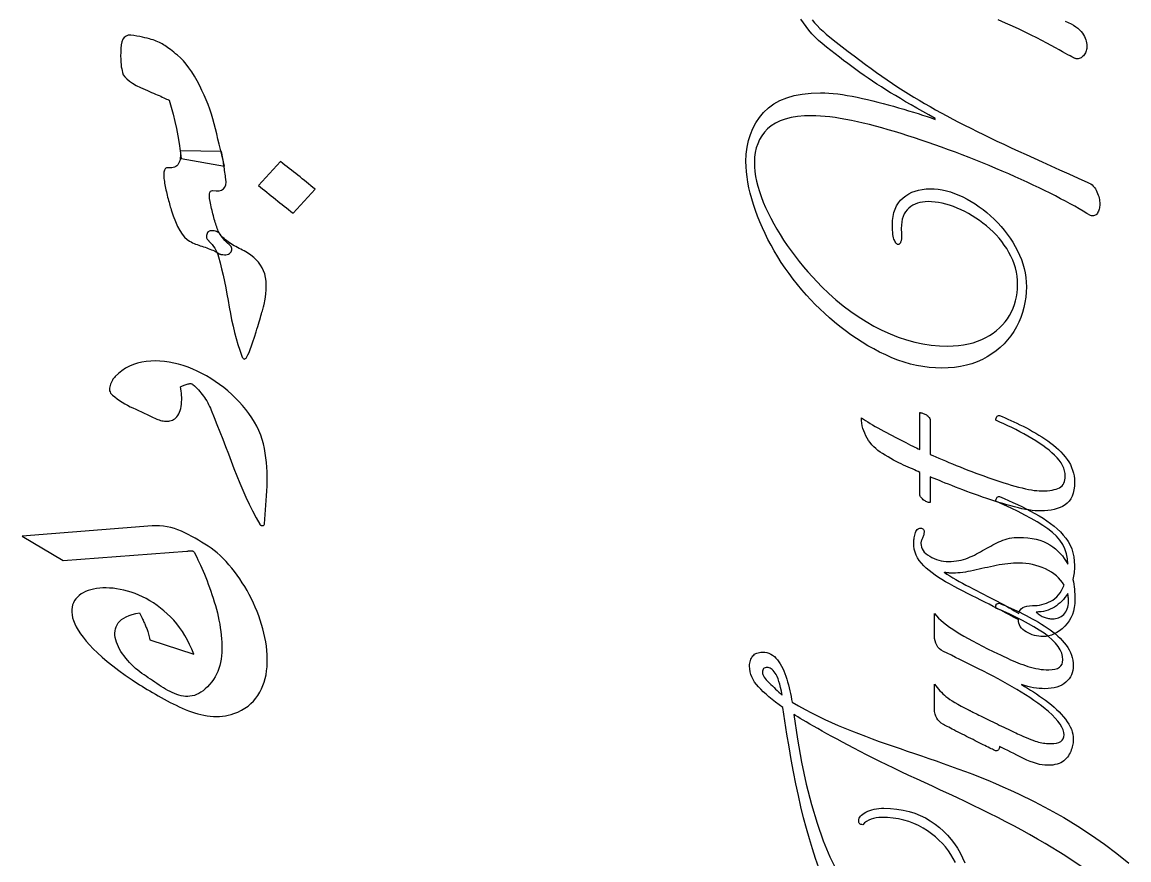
# Model space of a CAD drawing. Header units: millimetres. Extents: x 0 to 2440, y 0 to 1257.
# Drawn here: x 1176.6 to 1310.2, y 101.1 to 202.2 of the extents above; entities that cross this region are included whole.
import ezdxf

# ---------------------------------------------------------------- set-up
doc = ezdxf.new("R2010")
doc.units = ezdxf.units.MM
doc.layers.add('ENGRAVE_V', color=2, linetype='Continuous')

msp = doc.modelspace()

# ---------------------------------------------------------------- linework, layer by layer
at = {"layer": 'ENGRAVE_V'}
for points in [[(1271.958, 202.449), (1272.252, 202.106), (1272.572, 201.762), (1272.918, 201.416), (1273.289, 201.069), (1273.686, 200.72), (1274.109, 200.37), (1274.864, 199.774), (1275.605, 199.196), (1276.332, 198.636), (1277.044, 198.094), (1277.742, 197.571), (1278.425, 197.066), (1279.095, 196.578), (1279.749, 196.109), (1280.396, 195.654), (1281.043, 195.209), (1281.688, 194.774), (1282.333, 194.348), (1282.977, 193.933), (1283.621, 193.527), (1284.263, 193.131), (1284.905, 192.745), (1285.552, 192.364), (1286.209, 191.985), (1286.877, 191.608), (1287.556, 191.232), (1288.245, 190.857), (1288.945, 190.484), (1289.655, 190.113), (1290.376, 189.743), (1291.113, 189.371), (1291.872, 188.994), (1292.653, 188.612), (1293.456, 188.224), (1294.281, 187.831), (1295.128, 187.433), (1295.997, 187.029), (1296.888, 186.62), (1297.807, 186.201), (1298.762, 185.767), (1299.753, 185.318), (1300.779, 184.853), (1301.841, 184.373), (1302.938, 183.879), (1304.071, 183.369), (1305.239, 182.844), (1305.426, 182.752), (1305.599, 182.646), (1305.759, 182.525), (1305.905, 182.39), (1306.037, 182.241), (1306.156, 182.077), (1306.261, 181.899), (1306.353, 181.706), (1306.432, 181.508), (1306.501, 181.314), (1306.559, 181.124), (1306.607, 180.938), (1306.644, 180.755), (1306.67, 180.576), (1306.686, 180.401), (1306.692, 180.23), (1306.687, 180.064), (1306.673, 179.906), (1306.651, 179.755), (1306.619, 179.612), (1306.578, 179.477), (1306.528, 179.349), (1306.469, 179.229), (1306.401, 179.116), (1306.325, 179.016), (1306.241, 178.934), (1306.149, 178.871), (1306.05, 178.826), (1305.943, 178.798), (1305.829, 178.789), (1305.707, 178.798), (1305.578, 178.826), (1305.141, 179.096), (1304.678, 179.373), (1304.188, 179.658), (1303.672, 179.951), (1303.129, 180.251), (1302.56, 180.559), (1301.964, 180.875), (1301.342, 181.198), (1300.698, 181.525), (1300.036, 181.854), (1299.357, 182.185), (1298.661, 182.517), (1297.947, 182.851), (1297.216, 183.186), (1296.468, 183.522), (1295.702, 183.861), (1294.923, 184.198), (1294.137, 184.532), (1293.344, 184.864), (1292.543, 185.192), (1291.734, 185.517), (1290.918, 185.84), (1290.094, 186.159), (1289.263, 186.475), (1288.43, 186.785), (1287.601, 187.088), (1286.778, 187.382), (1285.958, 187.667), (1285.144, 187.944), (1284.333, 188.213), (1283.528, 188.474), (1282.727, 188.726), (1281.934, 188.968), (1281.153, 189.197), (1280.385, 189.413), (1279.628, 189.616), (1278.884, 189.806), (1278.152, 189.983), (1277.431, 190.148), (1276.723, 190.3), (1276.034, 190.436), (1275.371, 190.554), (1274.733, 190.654), (1274.121, 190.735), (1273.535, 190.799), (1272.974, 190.844), (1272.439, 190.872), (1271.93, 190.881), (1271.032, 190.856), (1270.2, 190.782), (1269.434, 190.659), (1268.735, 190.487), (1268.103, 190.266), (1267.537, 189.996), (1267.038, 189.676), (1266.605, 189.307), (1266.23, 188.9), (1265.906, 188.464), (1265.631, 188.001), (1265.407, 187.51), (1265.232, 186.99), (1265.107, 186.443), (1265.032, 185.868), (1265.007, 185.265), (1265.024, 184.713), (1265.074, 184.148), (1265.157, 183.569), (1265.273, 182.977), (1265.423, 182.371), (1265.606, 181.752), (1265.823, 181.118), (1266.072, 180.472), (1266.351, 179.818), (1266.653, 179.163), (1266.98, 178.507), (1267.331, 177.851), (1267.706, 177.194), (1268.106, 176.536), (1268.529, 175.878), (1268.977, 175.219), (1269.445, 174.564), (1269.927, 173.919), (1270.425, 173.284), (1270.938, 172.659), (1271.466, 172.043), (1272.009, 171.438), (1272.567, 170.842), (1273.141, 170.256), (1273.985, 169.443), (1274.847, 168.675), (1275.728, 167.952), (1276.627, 167.273), (1277.543, 166.638), (1278.478, 166.049), (1279.432, 165.504), (1280.403, 165.003), (1281.385, 164.555), (1282.37, 164.167), (1283.358, 163.838), (1284.349, 163.569), (1285.343, 163.36), (1286.34, 163.211), (1287.34, 163.121), (1288.343, 163.091), (1289.008, 163.107), (1289.647, 163.155), (1290.26, 163.234), (1290.848, 163.345), (1291.41, 163.488), (1291.947, 163.663), (1292.457, 163.869), (1292.942, 164.108), (1293.4, 164.372), (1293.829, 164.657), (1294.229, 164.962), (1294.6, 165.288), (1294.943, 165.634), (1295.257, 166), (1295.542, 166.387), (1295.798, 166.795), (1296.025, 167.218), (1296.222, 167.652), (1296.389, 168.098), (1296.525, 168.556), (1296.631, 169.024), (1296.706, 169.504), (1296.752, 169.996), (1296.767, 170.498), (1296.751, 171.015), (1296.702, 171.523), (1296.62, 172.022), (1296.507, 172.514), (1296.36, 172.997), (1296.181, 173.471), (1295.97, 173.938), (1295.726, 174.396), (1295.456, 174.843), (1295.166, 175.276), (1294.857, 175.696), (1294.528, 176.102), (1294.179, 176.495), (1293.81, 176.874), (1293.422, 177.239), (1293.015, 177.591), (1292.594, 177.926), (1292.167, 178.243), (1291.735, 178.541), (1291.296, 178.819), (1290.851, 179.079), (1290.4, 179.32), (1289.943, 179.542), (1289.48, 179.745), (1289.018, 179.927), (1288.562, 180.084), (1288.113, 180.217), (1287.671, 180.326), (1287.236, 180.411), (1286.807, 180.472), (1286.385, 180.508), (1285.97, 180.52), (1285.627, 180.508), (1285.299, 180.472), (1284.986, 180.411), (1284.687, 180.326), (1284.405, 180.217), (1284.137, 180.084), (1283.884, 179.927), (1283.647, 179.745), (1283.431, 179.537), (1283.244, 179.301), (1283.086, 179.035), (1282.957, 178.741), (1282.856, 178.418), (1282.784, 178.066), (1282.741, 177.686), (1282.727, 177.276), (1282.727, 177.228), (1282.728, 177.178), (1282.73, 177.128), (1282.733, 177.077), (1282.736, 177.025), (1282.74, 176.972), (1282.745, 176.919), (1282.751, 176.865), (1282.757, 176.81), (1282.762, 176.754), (1282.766, 176.698), (1282.769, 176.641), (1282.772, 176.583), (1282.774, 176.524), (1282.775, 176.465), (1282.775, 176.405), (1282.775, 176.26), (1282.773, 176.176), (1282.768, 176.093), (1282.758, 176.012), (1282.745, 175.933), (1282.728, 175.855), (1282.707, 175.778), (1282.682, 175.704), (1282.654, 175.63), (1282.623, 175.562), (1282.589, 175.503), (1282.553, 175.453), (1282.515, 175.412), (1282.474, 175.381), (1282.432, 175.358), (1282.387, 175.344), (1282.339, 175.34), (1282.29, 175.348), (1282.24, 175.372), (1282.187, 175.411), (1282.134, 175.467), (1282.078, 175.538), (1282.022, 175.626), (1281.963, 175.729), (1281.904, 175.848), (1281.847, 175.988), (1281.798, 176.155), (1281.756, 176.348), (1281.722, 176.568), (1281.696, 176.814), (1281.677, 177.087), (1281.665, 177.386), (1281.662, 177.712), (1281.682, 178.24), (1281.742, 178.733), (1281.842, 179.193), (1281.982, 179.618), (1282.163, 180.01), (1282.383, 180.367), (1282.644, 180.691), (1282.945, 180.98), (1283.276, 181.235), (1283.63, 181.457), (1284.006, 181.644), (1284.403, 181.797), (1284.823, 181.916), (1285.264, 182.001), (1285.727, 182.052), (1286.213, 182.069), (1286.698, 182.054), (1287.187, 182.007), (1287.679, 181.93), (1288.173, 181.821), (1288.671, 181.682), (1289.172, 181.511), (1289.676, 181.309), (1290.182, 181.077), (1290.686, 180.818), (1291.181, 180.537), (1291.667, 180.234), (1292.143, 179.909), (1292.611, 179.562), (1293.069, 179.193), (1293.518, 178.802), (1293.959, 178.39), (1294.384, 177.96), (1294.788, 177.517), (1295.171, 177.061), (1295.532, 176.592), (1295.873, 176.111), (1296.192, 175.617), (1296.49, 175.109), (1296.767, 174.589), (1297.016, 174.061), (1297.233, 173.529), (1297.416, 172.993), (1297.566, 172.453), (1297.682, 171.91), (1297.765, 171.362), (1297.815, 170.811), (1297.832, 170.256), (1297.813, 169.608), (1297.756, 168.972), (1297.662, 168.347), (1297.529, 167.733), (1297.359, 167.13), (1297.151, 166.539), (1296.905, 165.959), (1296.622, 165.391), (1296.302, 164.842), (1295.948, 164.321), (1295.561, 163.828), (1295.139, 163.363), (1294.683, 162.926), (1294.193, 162.518), (1293.669, 162.137), (1293.112, 161.784), (1292.523, 161.466), (1291.906, 161.191), (1291.261, 160.958), (1290.588, 160.767), (1289.887, 160.619), (1289.158, 160.513), (1288.401, 160.449), (1287.617, 160.428), (1286.855, 160.448), (1286.096, 160.507), (1285.339, 160.605), (1284.585, 160.743), (1283.832, 160.92), (1283.082, 161.136), (1282.334, 161.392), (1281.589, 161.687), (1280.85, 162.013), (1280.121, 162.363), (1279.404, 162.737), (1278.696, 163.133), (1278, 163.554), (1277.313, 163.997), (1276.638, 164.464), (1275.973, 164.955), (1275.323, 165.461), (1274.691, 165.976), (1274.079, 166.499), (1273.486, 167.031), (1272.911, 167.57), (1272.356, 168.118), (1271.819, 168.675), (1271.301, 169.24), (1270.742, 169.873), (1270.204, 170.516), (1269.686, 171.169), (1269.189, 171.83), (1268.712, 172.5), (1268.255, 173.179), (1267.819, 173.868), (1267.404, 174.565), (1267.01, 175.267), (1266.638, 175.968), (1266.289, 176.668), (1265.963, 177.367), (1265.66, 178.066), (1265.379, 178.764), (1265.121, 179.461), (1264.886, 180.157), (1264.676, 180.847), (1264.494, 181.526), (1264.34, 182.194), (1264.214, 182.85), (1264.116, 183.495), (1264.046, 184.128), (1264.004, 184.751), (1263.99, 185.361), (1264.024, 186.238), (1264.124, 187.076), (1264.29, 187.875), (1264.523, 188.635), (1264.823, 189.357), (1265.189, 190.041), (1265.621, 190.686), (1266.121, 191.292), (1266.694, 191.842), (1267.349, 192.319), (1268.086, 192.723), (1268.905, 193.053), (1269.805, 193.31), (1270.787, 193.493), (1271.85, 193.604), (1272.995, 193.64), (1273.488, 193.632), (1273.999, 193.607), (1274.526, 193.565), (1275.071, 193.507), (1275.634, 193.432), (1276.214, 193.341), (1276.811, 193.232), (1277.425, 193.108), (1278.049, 192.972), (1278.672, 192.829), (1279.295, 192.681), (1279.919, 192.527), (1280.542, 192.366), (1281.165, 192.2), (1281.789, 192.027), (1282.412, 191.849), (1283.027, 191.668), (1283.624, 191.489), (1284.204, 191.311), (1284.766, 191.135), (1285.311, 190.96), (1285.839, 190.787), (1286.349, 190.615), (1286.842, 190.445), (1286.842, 190.542), (1286.069, 190.972), (1285.324, 191.39), (1284.608, 191.798), (1283.919, 192.194), (1283.258, 192.579), (1282.625, 192.952), (1282.021, 193.314), (1281.444, 193.664), (1280.886, 194.01), (1280.338, 194.356), (1279.8, 194.703), (1279.271, 195.05), (1278.753, 195.399), (1278.244, 195.748), (1277.745, 196.098), (1277.256, 196.448), (1276.769, 196.805), (1276.276, 197.171), (1275.776, 197.549), (1275.271, 197.937), (1274.76, 198.336), (1274.242, 198.745), (1273.719, 199.165), (1273.189, 199.595), (1272.753, 199.977), (1272.339, 200.373), (1271.948, 200.782), (1271.579, 201.205), (1271.234, 201.641), (1270.911, 202.092), (1270.61, 202.555)], [(1302.528, 202.306), (1302.888, 202.146), (1303.219, 201.98), (1303.521, 201.807), (1303.793, 201.629), (1304.035, 201.444), (1304.248, 201.253), (1304.432, 201.057), (1304.586, 200.854), (1304.716, 200.65), (1304.829, 200.448), (1304.925, 200.25), (1305.003, 200.055), (1305.064, 199.863), (1305.108, 199.674), (1305.134, 199.488), (1305.142, 199.305), (1305.137, 199.15), (1305.121, 199.002), (1305.095, 198.86), (1305.058, 198.724), (1305.01, 198.594), (1304.952, 198.47), (1304.883, 198.352), (1304.803, 198.24), (1304.717, 198.126), (1304.625, 198.028), (1304.529, 197.945), (1304.428, 197.876), (1304.323, 197.824), (1304.213, 197.786), (1304.099, 197.763), (1303.98, 197.755), (1303.909, 197.758), (1303.841, 197.765), (1303.776, 197.776), (1303.714, 197.792), (1303.655, 197.812), (1303.599, 197.837), (1303.546, 197.867), (1303.496, 197.901), (1303.328, 197.987), (1303.112, 198.1), (1302.85, 198.241), (1302.54, 198.409), (1302.184, 198.604), (1301.781, 198.827), (1301.331, 199.076), (1300.834, 199.353), (1300.292, 199.65), (1299.708, 199.958), (1299.082, 200.279), (1298.413, 200.612), (1297.702, 200.957), (1296.948, 201.314), (1296.153, 201.683), (1295.314, 202.064), (1294.438, 202.449)], [(1272.784, 100.135), (1272.386, 101.247), (1272.003, 102.404), (1271.635, 103.607), (1271.283, 104.855), (1270.945, 106.149), (1270.623, 107.487), (1270.314, 108.866), (1270.015, 110.279), (1269.727, 111.726), (1269.449, 113.206), (1269.182, 114.721), (1268.926, 116.27), (1268.68, 117.853), (1268.445, 119.47), (1267.985, 119.805), (1267.552, 120.134), (1267.144, 120.456), (1266.762, 120.771), (1266.406, 121.079), (1266.075, 121.381), (1265.77, 121.675), (1265.491, 121.963), (1265.242, 122.251), (1265.025, 122.546), (1264.842, 122.847), (1264.692, 123.155), (1264.576, 123.471), (1264.493, 123.792), (1264.443, 124.121), (1264.426, 124.457), (1264.432, 124.645), (1264.45, 124.824), (1264.481, 124.993), (1264.523, 125.153), (1264.577, 125.302), (1264.644, 125.442), (1264.723, 125.571), (1264.814, 125.691), (1264.916, 125.799), (1265.031, 125.892), (1265.158, 125.971), (1265.298, 126.036), (1265.449, 126.086), (1265.612, 126.122), (1265.788, 126.144), (1265.975, 126.151), (1266.247, 126.137), (1266.506, 126.094), (1266.753, 126.022), (1266.986, 125.921), (1267.207, 125.792), (1267.414, 125.634), (1267.609, 125.447), (1267.791, 125.231), (1267.962, 124.994), (1268.124, 124.741), (1268.277, 124.473), (1268.42, 124.19), (1268.555, 123.892), (1268.681, 123.579), (1268.797, 123.251), (1268.905, 122.907), (1269.005, 122.556), (1269.1, 122.205), (1269.189, 121.854), (1269.274, 121.503), (1269.353, 121.152), (1269.426, 120.801), (1269.495, 120.45), (1269.558, 120.099), (1270.335, 119.659), (1271.118, 119.232), (1271.906, 118.821), (1272.699, 118.423), (1273.497, 118.04), (1274.301, 117.671), (1275.11, 117.317), (1275.925, 116.977), (1276.744, 116.647), (1277.568, 116.323), (1278.396, 116.005), (1279.229, 115.694), (1280.066, 115.388), (1280.908, 115.088), (1281.755, 114.795), (1282.606, 114.508), (1283.461, 114.221), (1284.321, 113.93), (1285.186, 113.634), (1286.055, 113.333), (1286.929, 113.029), (1287.807, 112.719), (1288.69, 112.405), (1289.577, 112.087), (1290.47, 111.759), (1291.367, 111.417), (1292.27, 111.06), (1293.178, 110.689), (1294.092, 110.303), (1295.01, 109.904), (1295.934, 109.489), (1296.864, 109.061), (1298.756, 108.136), (1300.584, 107.176), (1302.348, 106.181), (1304.047, 105.152), (1305.682, 104.087), (1307.253, 102.988), (1308.759, 101.854), (1310.202, 100.685)], [(1304.682, 100.126), (1302.461, 101.598), (1300.107, 103.058), (1299.172, 103.598), (1298.228, 104.132), (1297.277, 104.658), (1296.319, 105.176), (1295.353, 105.686), (1294.379, 106.189), (1293.398, 106.685), (1292.41, 107.173), (1291.419, 107.654), (1290.431, 108.129), (1289.446, 108.598), (1288.464, 109.061), (1287.485, 109.518), (1286.509, 109.969), (1285.536, 110.414), (1284.566, 110.852), (1283.634, 111.285), (1282.725, 111.713), (1281.84, 112.136), (1280.978, 112.553), (1280.139, 112.965), (1279.324, 113.371), (1278.532, 113.773), (1277.764, 114.169), (1277.023, 114.556), (1276.31, 114.931), (1275.628, 115.294), (1274.974, 115.645), (1274.351, 115.984), (1273.756, 116.311), (1273.192, 116.626), (1272.657, 116.928), (1272.156, 117.215), (1271.694, 117.48), (1271.272, 117.726), (1270.889, 117.951), (1270.546, 118.156), (1270.242, 118.34), (1269.977, 118.504), (1269.752, 118.647), (1270.194, 115.671), (1270.696, 112.869), (1271.259, 110.24), (1271.882, 107.784), (1272.566, 105.501), (1273.31, 103.392), (1274.115, 101.456), (1274.98, 99.693)], [(1289.26, 100.772), (1289.014, 101.249), (1288.73, 101.726), (1288.413, 102.194), (1288.066, 102.643), (1287.69, 103.072), (1287.284, 103.481), (1286.848, 103.871), (1286.383, 104.241), (1285.889, 104.591), (1285.365, 104.922), (1284.816, 105.222), (1284.244, 105.483), (1283.651, 105.703), (1283.035, 105.884), (1282.398, 106.024), (1281.739, 106.124), (1281.058, 106.184), (1280.354, 106.205), (1280.012, 106.191), (1279.686, 106.15), (1279.376, 106.082), (1279.084, 105.987), (1278.807, 105.864), (1278.548, 105.714), (1278.305, 105.537), (1278.079, 105.333), (1277.965, 105.341), (1277.867, 105.363), (1277.784, 105.401), (1277.716, 105.454), (1277.663, 105.522), (1277.625, 105.605), (1277.602, 105.704), (1277.595, 105.817), (1277.608, 105.961), (1277.649, 106.1), (1277.717, 106.236), (1277.813, 106.368), (1277.935, 106.496), (1278.085, 106.621), (1278.262, 106.741), (1278.466, 106.858), (1278.691, 106.966), (1278.929, 107.059), (1279.181, 107.138), (1279.447, 107.203), (1279.726, 107.253), (1280.019, 107.289), (1280.325, 107.311), (1280.645, 107.318), (1281.442, 107.294), (1282.211, 107.223), (1282.952, 107.104), (1283.665, 106.937), (1284.35, 106.722), (1285.007, 106.46), (1285.636, 106.15), (1286.237, 105.793), (1286.807, 105.399), (1287.343, 104.979), (1287.845, 104.533), (1288.312, 104.062), (1288.746, 103.565), (1289.146, 103.042), (1289.512, 102.494), (1289.844, 101.92), (1290.139, 101.331), (1290.394, 100.738)]]:
    msp.add_lwpolyline(points, dxfattribs=at)
for points in [[(1194.366, 192.755), (1194.611, 191.918), (1194.837, 191.068), (1195.046, 190.206), (1195.237, 189.331), (1195.411, 188.444), (1195.566, 187.544), (1195.704, 186.631), (1195.825, 185.705), (1201.051, 184.814), (1200.89, 185.487), (1200.73, 186.15), (1200.571, 186.801), (1200.413, 187.442), (1200.257, 188.072), (1200.102, 188.692), (1199.948, 189.301), (1199.795, 189.899), (1199.635, 190.489), (1199.458, 191.075), (1199.265, 191.656), (1199.056, 192.233), (1198.83, 192.806), (1198.587, 193.374), (1198.328, 193.938), (1198.053, 194.497), (1197.737, 195.104), (1197.415, 195.669), (1197.088, 196.193), (1196.757, 196.675), (1196.42, 197.115), (1196.078, 197.513), (1195.731, 197.869), (1195.379, 198.184), (1195.151, 198.371), (1194.933, 198.546), (1194.726, 198.71), (1194.528, 198.863), (1194.341, 199.004), (1194.164, 199.134), (1193.996, 199.252), (1193.839, 199.359), (1193.684, 199.458), (1193.523, 199.553), (1193.355, 199.643), (1193.181, 199.729), (1193.001, 199.81), (1192.814, 199.887), (1192.621, 199.959), (1192.421, 200.027), (1192.208, 200.094), (1191.973, 200.16), (1191.717, 200.228), (1191.439, 200.296), (1191.139, 200.365), (1190.819, 200.434), (1190.476, 200.504), (1190.112, 200.574), (1189.751, 200.621), (1189.436, 200.597), (1189.168, 200.504), (1188.947, 200.341), (1188.773, 200.109), (1188.646, 199.807), (1188.565, 199.436), (1188.532, 198.994), (1188.517, 198.528), (1188.512, 198.1), (1188.517, 197.712), (1188.532, 197.364), (1188.557, 197.054), (1188.593, 196.784), (1188.638, 196.553), (1188.694, 196.361), (1188.729, 196.098), (1188.833, 195.837), (1189.007, 195.576), (1189.251, 195.318), (1189.564, 195.06), (1189.947, 194.803), (1190.4, 194.548), (1190.922, 194.294), (1191.202, 194.165), (1191.473, 194.041), (1191.736, 193.922), (1191.991, 193.808), (1192.238, 193.699), (1192.476, 193.596), (1192.706, 193.497), (1192.928, 193.403), (1193.141, 193.313), (1193.344, 193.226), (1193.538, 193.141), (1193.723, 193.059), (1193.898, 192.979), (1194.064, 192.902), (1194.22, 192.827), (1194.366, 192.755)], [(1200.687, 186.556), (1195.703, 186.637), (1195.727, 186.418), (1195.736, 186.208), (1195.732, 186.006), (1195.713, 185.812), (1195.681, 185.626), (1195.635, 185.448), (1195.575, 185.279), (1195.501, 185.118), (1195.41, 184.972), (1195.301, 184.851), (1195.172, 184.752), (1195.025, 184.677), (1194.858, 184.625), (1194.673, 184.597), (1194.468, 184.593), (1194.245, 184.611), (1194.139, 184.603), (1194.046, 184.578), (1193.964, 184.537), (1193.895, 184.48), (1193.838, 184.406), (1193.793, 184.315), (1193.759, 184.208), (1193.738, 184.085), (1193.726, 183.948), (1193.72, 183.803), (1193.721, 183.65), (1193.728, 183.487), (1193.741, 183.315), (1193.761, 183.135), (1193.787, 182.946), (1193.819, 182.748), (1193.856, 182.544), (1193.895, 182.339), (1193.937, 182.131), (1193.981, 181.922), (1194.028, 181.711), (1194.077, 181.498), (1194.129, 181.283), (1194.184, 181.066), (1194.239, 180.852), (1194.294, 180.645), (1194.348, 180.444), (1194.402, 180.251), (1194.454, 180.064), (1194.507, 179.885), (1194.558, 179.712), (1194.609, 179.547), (1194.857, 178.796), (1195.113, 178.124), (1195.378, 177.53), (1195.653, 177.015), (1195.936, 176.578), (1196.227, 176.219), (1196.528, 175.94), (1196.838, 175.738), (1197.011, 175.649), (1197.188, 175.564), (1197.368, 175.482), (1197.552, 175.404), (1197.738, 175.33), (1197.928, 175.26), (1198.121, 175.193), (1198.316, 175.131), (1198.513, 175.069), (1198.708, 175.004), (1198.9, 174.937), (1199.091, 174.867), (1199.28, 174.795), (1199.467, 174.72), (1199.653, 174.643), (1199.836, 174.563), (1199.851, 174.551), (1199.875, 174.533), (1199.909, 174.51), (1199.952, 174.482), (1200.005, 174.449), (1200.067, 174.411), (1200.139, 174.368), (1200.221, 174.32), (1200.303, 174.273), (1200.376, 174.234), (1200.442, 174.203), (1200.499, 174.178), (1200.548, 174.162), (1200.589, 174.153), (1200.622, 174.152), (1200.646, 174.158), (1200.851, 174.119), (1201.04, 174.101), (1201.213, 174.106), (1201.37, 174.133), (1201.512, 174.182), (1201.637, 174.253), (1201.747, 174.347), (1201.841, 174.462), (1201.91, 174.589), (1201.944, 174.717), (1201.943, 174.845), (1201.907, 174.974), (1201.837, 175.103), (1201.731, 175.233), (1201.591, 175.364), (1201.416, 175.495), (1201.247, 175.669), (1201.087, 175.845), (1200.934, 176.023), (1200.788, 176.204), (1200.65, 176.388), (1200.519, 176.574), (1200.397, 176.763), (1200.281, 176.954), (1200.221, 177.118), (1200.161, 177.288), (1200.102, 177.463), (1200.043, 177.643), (1199.985, 177.827), (1199.928, 178.017), (1199.872, 178.212), (1199.816, 178.412), (1199.76, 178.616), (1199.705, 178.823), (1199.651, 179.031), (1199.598, 179.243), (1199.545, 179.457), (1199.493, 179.673), (1199.441, 179.892), (1199.39, 180.114), (1199.305, 180.531), (1199.251, 180.891), (1199.229, 181.195), (1199.238, 181.441), (1199.279, 181.63), (1199.352, 181.762), (1199.457, 181.838), (1199.593, 181.856), (1200.026, 181.816), (1200.393, 181.836), (1200.694, 181.917), (1200.93, 182.059), (1201.099, 182.261), (1201.203, 182.525), (1201.241, 182.849), (1201.213, 183.234), (1201.183, 183.437), (1201.153, 183.641), (1201.122, 183.847), (1201.092, 184.054), (1201.061, 184.262), (1201.031, 184.472), (1201.001, 184.683), (1200.97, 184.895), (1200.939, 185.107), (1200.907, 185.318), (1200.873, 185.527), (1200.839, 185.736), (1200.802, 185.943), (1200.765, 186.148), (1200.726, 186.353), (1200.687, 186.556)], [(1207.817, 185.341), (1205.143, 182.464), (1205.397, 182.261), (1205.652, 182.056), (1205.909, 181.85), (1206.166, 181.643), (1206.425, 181.435), (1206.685, 181.226), (1206.947, 181.015), (1207.21, 180.803), (1207.473, 180.591), (1207.736, 180.38), (1208, 180.17), (1208.263, 179.962), (1208.526, 179.755), (1208.79, 179.549), (1209.053, 179.345), (1209.316, 179.142), (1211.99, 182.018), (1211.727, 182.231), (1211.465, 182.442), (1211.203, 182.654), (1210.942, 182.864), (1210.682, 183.074), (1210.422, 183.283), (1210.163, 183.492), (1209.904, 183.7), (1209.645, 183.907), (1209.386, 184.114), (1209.126, 184.32), (1208.866, 184.525), (1208.605, 184.73), (1208.343, 184.934), (1208.08, 185.138), (1207.817, 185.341)], [(1200.565, 176.508), (1200.497, 176.613), (1200.416, 176.706), (1200.32, 176.785), (1200.211, 176.852), (1200.087, 176.907), (1199.95, 176.949), (1199.798, 176.978), (1199.633, 176.994), (1199.471, 176.994), (1199.327, 176.974), (1199.202, 176.934), (1199.096, 176.873), (1199.01, 176.792), (1198.942, 176.69), (1198.893, 176.569), (1198.863, 176.427), (1198.86, 176.337), (1198.868, 176.247), (1198.89, 176.159), (1198.924, 176.073), (1198.971, 175.987), (1199.031, 175.903), (1199.103, 175.82), (1199.188, 175.738), (1199.147, 175.738), (1199.351, 175.541), (1199.54, 175.333), (1199.711, 175.115), (1199.866, 174.887), (1200.005, 174.649), (1200.127, 174.401), (1200.233, 174.143), (1200.322, 173.875), (1200.511, 173.142), (1200.692, 172.401), (1200.865, 171.653), (1201.031, 170.897), (1201.189, 170.133), (1201.34, 169.362), (1201.483, 168.584), (1201.618, 167.797), (1201.757, 167.014), (1201.91, 166.242), (1202.076, 165.484), (1202.257, 164.738), (1202.451, 164.005), (1202.659, 163.285), (1202.881, 162.577), (1203.118, 161.882), (1203.179, 161.754), (1203.242, 161.654), (1203.306, 161.582), (1203.371, 161.538), (1203.437, 161.521), (1203.505, 161.533), (1203.574, 161.572), (1203.644, 161.639), (1203.752, 161.795), (1203.872, 162.019), (1204.005, 162.311), (1204.151, 162.672), (1204.309, 163.101), (1204.48, 163.599), (1204.663, 164.165), (1204.86, 164.799), (1204.958, 165.125), (1205.052, 165.436), (1205.141, 165.731), (1205.224, 166.009), (1205.303, 166.273), (1205.376, 166.52), (1205.445, 166.751), (1205.508, 166.967), (1205.566, 167.166), (1205.619, 167.35), (1205.668, 167.518), (1205.711, 167.671), (1205.749, 167.807), (1205.781, 167.928), (1205.809, 168.032), (1205.832, 168.121), (1205.946, 168.752), (1206.026, 169.347), (1206.07, 169.907), (1206.08, 170.431), (1206.055, 170.919), (1205.995, 171.373), (1205.901, 171.791), (1205.771, 172.173), (1205.606, 172.529), (1205.403, 172.869), (1205.163, 173.193), (1204.885, 173.5), (1204.57, 173.79), (1204.218, 174.065), (1203.828, 174.322), (1203.401, 174.563), (1203.2, 174.665), (1203, 174.768), (1202.802, 174.873), (1202.606, 174.979), (1202.412, 175.086), (1202.22, 175.194), (1202.03, 175.303), (1201.841, 175.414), (1201.657, 175.529), (1201.48, 175.65), (1201.31, 175.777), (1201.147, 175.911), (1200.991, 176.05), (1200.842, 176.197), (1200.7, 176.349), (1200.565, 176.508)], [(1205.873, 150.74), (1205.873, 150.74), (1205.755, 151.284), (1205.603, 151.823), (1205.418, 152.355), (1205.199, 152.882), (1204.947, 153.404), (1204.661, 153.919), (1204.342, 154.429), (1203.989, 154.934), (1203.61, 155.427), (1203.213, 155.906), (1202.797, 156.369), (1202.363, 156.818), (1201.911, 157.251), (1201.44, 157.668), (1200.951, 158.071), (1200.444, 158.458), (1199.923, 158.826), (1199.395, 159.17), (1198.86, 159.49), (1198.316, 159.785), (1197.766, 160.057), (1197.207, 160.304), (1196.641, 160.528), (1196.068, 160.727), (1195.493, 160.899), (1194.922, 161.04), (1194.356, 161.15), (1193.794, 161.229), (1193.236, 161.276), (1192.684, 161.293), (1192.135, 161.279), (1191.591, 161.234), (1191.058, 161.152), (1190.544, 161.029), (1190.048, 160.863), (1189.57, 160.656), (1189.111, 160.408), (1188.67, 160.117), (1188.247, 159.785), (1187.843, 159.411), (1187.754, 159.314), (1187.668, 159.207), (1187.587, 159.089), (1187.509, 158.96), (1187.435, 158.82), (1187.365, 158.67), (1187.298, 158.509), (1187.235, 158.337), (1187.187, 158.164), (1187.162, 157.999), (1187.161, 157.842), (1187.185, 157.694), (1187.232, 157.553), (1187.304, 157.421), (1187.399, 157.298), (1187.519, 157.182), (1187.797, 156.945), (1188.084, 156.72), (1188.379, 156.507), (1188.684, 156.306), (1188.997, 156.117), (1189.319, 155.94), (1189.651, 155.775), (1189.99, 155.622), (1190.334, 155.474), (1190.677, 155.322), (1191.018, 155.167), (1191.358, 155.009), (1191.697, 154.848), (1192.034, 154.684), (1192.37, 154.517), (1192.705, 154.346), (1192.858, 154.279), (1193.013, 154.219), (1193.169, 154.168), (1193.328, 154.123), (1193.488, 154.086), (1193.651, 154.057), (1193.815, 154.036), (1193.981, 154.022), (1194.146, 154.019), (1194.307, 154.032), (1194.463, 154.06), (1194.614, 154.103), (1194.762, 154.161), (1194.904, 154.235), (1195.043, 154.323), (1195.176, 154.427), (1195.311, 154.568), (1195.431, 154.727), (1195.536, 154.905), (1195.627, 155.101), (1195.704, 155.315), (1195.765, 155.548), (1195.812, 155.799), (1195.845, 156.068), (1195.866, 156.344), (1195.877, 156.616), (1195.878, 156.884), (1195.87, 157.147), (1195.853, 157.405), (1195.826, 157.659), (1195.79, 157.909), (1195.744, 158.155), (1195.818, 158.204), (1195.899, 158.252), (1195.988, 158.298), (1196.083, 158.342), (1196.185, 158.384), (1196.294, 158.424), (1196.411, 158.463), (1196.534, 158.499), (1196.656, 158.529), (1196.768, 158.548), (1196.871, 158.557), (1196.964, 158.555), (1197.048, 158.542), (1197.122, 158.518), (1197.187, 158.483), (1197.243, 158.438), (1197.413, 158.284), (1197.58, 158.124), (1197.742, 157.96), (1197.901, 157.79), (1198.056, 157.615), (1198.208, 157.435), (1198.355, 157.251), (1198.499, 157.061), (1198.637, 156.866), (1198.77, 156.666), (1198.896, 156.46), (1199.015, 156.25), (1199.129, 156.035), (1199.236, 155.815), (1199.336, 155.589), (1199.431, 155.359), (1199.784, 154.487), (1200.135, 153.612), (1200.483, 152.734), (1200.828, 151.854), (1201.172, 150.972), (1201.512, 150.087), (1201.85, 149.199), (1202.186, 148.309), (1202.527, 147.424), (1202.882, 146.552), (1203.251, 145.692), (1203.634, 144.845), (1204.031, 144.011), (1204.442, 143.189), (1204.867, 142.38), (1205.305, 141.584), (1205.328, 141.546), (1205.355, 141.513), (1205.386, 141.485), (1205.422, 141.462), (1205.462, 141.444), (1205.507, 141.432), (1205.556, 141.424), (1205.609, 141.422), (1205.662, 141.425), (1205.709, 141.434), (1205.751, 141.45), (1205.787, 141.472), (1205.817, 141.501), (1205.841, 141.536), (1205.86, 141.577), (1205.873, 141.624), (1205.922, 142.183), (1205.968, 142.745), (1206.01, 143.31), (1206.05, 143.878), (1206.086, 144.449), (1206.12, 145.024), (1206.15, 145.601), (1206.176, 146.182), (1206.194, 146.763), (1206.195, 147.341), (1206.181, 147.915), (1206.151, 148.486), (1206.105, 149.055), (1206.044, 149.62), (1205.966, 150.181), (1205.873, 150.74)], [(1277.934, 154.425), (1278.171, 154.265), (1278.424, 154.101), (1278.692, 153.932), (1278.975, 153.759), (1279.273, 153.581), (1279.586, 153.399), (1279.914, 153.212), (1280.258, 153.021), (1280.607, 152.829), (1280.954, 152.641), (1281.297, 152.457), (1281.637, 152.277), (1281.975, 152.1), (1282.309, 151.927), (1282.64, 151.758), (1282.969, 151.593), (1283.286, 151.434), (1283.583, 151.286), (1283.861, 151.147), (1284.119, 151.018), (1284.357, 150.899), (1284.576, 150.789), (1284.774, 150.69), (1284.954, 150.6), (1284.954, 155.054), (1285.006, 155.052), (1285.066, 155.044), (1285.133, 155.03), (1285.208, 155.012), (1285.29, 154.988), (1285.38, 154.959), (1285.478, 154.925), (1285.583, 154.885), (1285.688, 154.838), (1285.786, 154.78), (1285.876, 154.713), (1285.958, 154.637), (1286.033, 154.55), (1286.101, 154.454), (1286.16, 154.347), (1286.213, 154.231), (1286.213, 150.019), (1286.548, 149.871), (1286.899, 149.718), (1287.268, 149.56), (1287.653, 149.396), (1288.055, 149.227), (1288.473, 149.052), (1288.908, 148.873), (1289.359, 148.688), (1289.822, 148.501), (1290.288, 148.316), (1290.76, 148.132), (1291.235, 147.949), (1291.716, 147.769), (1292.201, 147.589), (1292.69, 147.412), (1293.184, 147.235), (1293.676, 147.064), (1294.16, 146.9), (1294.635, 146.743), (1295.103, 146.594), (1295.561, 146.452), (1296.012, 146.319), (1296.454, 146.192), (1296.888, 146.073), (1297.307, 145.966), (1297.706, 145.872), (1298.085, 145.793), (1298.443, 145.729), (1298.781, 145.678), (1299.098, 145.642), (1299.395, 145.621), (1299.672, 145.614), (1300.023, 145.62), (1300.351, 145.638), (1300.655, 145.668), (1300.936, 145.71), (1301.194, 145.765), (1301.428, 145.831), (1301.639, 145.91), (1301.826, 146.001), (1301.991, 146.107), (1302.133, 146.234), (1302.254, 146.38), (1302.353, 146.545), (1302.429, 146.731), (1302.484, 146.936), (1302.517, 147.161), (1302.528, 147.405), (1302.508, 147.73), (1302.448, 148.052), (1302.348, 148.372), (1302.207, 148.688), (1302.027, 149.001), (1301.806, 149.311), (1301.546, 149.618), (1301.245, 149.922), (1300.914, 150.223), (1300.563, 150.52), (1300.191, 150.813), (1299.799, 151.102), (1299.386, 151.388), (1298.953, 151.67), (1298.499, 151.948), (1298.026, 152.222), (1297.541, 152.49), (1297.057, 152.75), (1296.573, 153.002), (1296.089, 153.245), (1295.605, 153.48), (1295.121, 153.706), (1294.637, 153.924), (1294.152, 154.134), (1294.159, 154.271), (1294.18, 154.389), (1294.214, 154.488), (1294.261, 154.57), (1294.323, 154.634), (1294.398, 154.679), (1294.486, 154.706), (1294.588, 154.715), (1294.919, 154.578), (1295.257, 154.434), (1295.603, 154.282), (1295.956, 154.122), (1296.317, 153.955), (1296.685, 153.78), (1297.061, 153.598), (1297.445, 153.408), (1297.83, 153.211), (1298.212, 153.007), (1298.589, 152.797), (1298.964, 152.579), (1299.334, 152.355), (1299.7, 152.124), (1300.063, 151.886), (1300.422, 151.641), (1300.771, 151.389), (1301.103, 151.13), (1301.418, 150.863), (1301.717, 150.588), (1301.999, 150.306), (1302.265, 150.016), (1302.514, 149.719), (1302.746, 149.414), (1302.956, 149.101), (1303.138, 148.78), (1303.292, 148.451), (1303.418, 148.113), (1303.516, 147.767), (1303.586, 147.412), (1303.628, 147.05), (1303.642, 146.679), (1303.624, 146.191), (1303.57, 145.744), (1303.482, 145.337), (1303.357, 144.972), (1303.197, 144.648), (1303.002, 144.364), (1302.77, 144.121), (1302.504, 143.919), (1302.209, 143.749), (1301.894, 143.601), (1301.559, 143.476), (1301.203, 143.374), (1300.826, 143.295), (1300.43, 143.238), (1300.012, 143.204), (1299.575, 143.193), (1299.239, 143.2), (1298.886, 143.223), (1298.516, 143.261), (1298.128, 143.314), (1297.723, 143.382), (1297.301, 143.465), (1296.861, 143.563), (1296.404, 143.677), (1295.936, 143.801), (1295.464, 143.933), (1294.989, 144.071), (1294.509, 144.216), (1294.026, 144.367), (1293.54, 144.526), (1293.049, 144.691), (1292.555, 144.863), (1292.063, 145.038), (1291.579, 145.213), (1291.103, 145.386), (1290.636, 145.559), (1290.178, 145.731), (1289.727, 145.902), (1289.285, 146.073), (1288.851, 146.243), (1288.434, 146.408), (1288.042, 146.564), (1287.674, 146.71), (1287.332, 146.848), (1287.015, 146.977), (1286.722, 147.096), (1286.455, 147.207), (1286.213, 147.308), (1286.213, 144.21), (1286.115, 144.215), (1286.016, 144.231), (1285.915, 144.257), (1285.813, 144.294), (1285.709, 144.342), (1285.604, 144.4), (1285.498, 144.469), (1285.389, 144.548), (1285.287, 144.634), (1285.199, 144.721), (1285.124, 144.809), (1285.063, 144.899), (1285.015, 144.991), (1284.981, 145.084), (1284.961, 145.179), (1284.954, 145.275), (1284.954, 147.841), (1284.754, 147.939), (1284.542, 148.042), (1284.318, 148.148), (1284.082, 148.258), (1283.834, 148.372), (1283.574, 148.49), (1283.302, 148.611), (1283.017, 148.736), (1282.723, 148.869), (1282.421, 149.013), (1282.112, 149.169), (1281.795, 149.335), (1281.47, 149.513), (1281.138, 149.703), (1280.798, 149.904), (1280.451, 150.116), (1280.168, 150.304), (1279.901, 150.505), (1279.648, 150.719), (1279.41, 150.945), (1279.188, 151.185), (1278.981, 151.437), (1278.789, 151.702), (1278.612, 151.98), (1278.453, 152.267), (1278.315, 152.559), (1278.198, 152.857), (1278.103, 153.16), (1278.029, 153.468), (1277.976, 153.782), (1277.944, 154.101), (1277.934, 154.425)], [(1303.69, 132.493), (1303.671, 132.009), (1303.613, 131.548), (1303.516, 131.11), (1303.381, 130.696), (1303.208, 130.305), (1302.996, 129.938), (1302.745, 129.594), (1302.455, 129.274), (1302.145, 128.984), (1301.831, 128.734), (1301.512, 128.521), (1301.191, 128.348), (1300.865, 128.213), (1300.536, 128.116), (1300.202, 128.059), (1299.865, 128.039), (1299.59, 128.048), (1299.319, 128.074), (1299.054, 128.118), (1298.794, 128.178), (1298.54, 128.257), (1298.29, 128.352), (1298.046, 128.466), (1297.808, 128.596), (1297.586, 128.741), (1297.395, 128.897), (1297.232, 129.065), (1297.1, 129.244), (1296.996, 129.434), (1296.923, 129.635), (1296.878, 129.848), (1296.864, 130.073), (1296.767, 130.121), (1296.281, 130.386), (1295.794, 130.649), (1295.304, 130.91), (1294.812, 131.168), (1294.318, 131.424), (1293.821, 131.678), (1293.322, 131.929), (1292.821, 132.179), (1292.315, 132.43), (1291.8, 132.688), (1291.277, 132.954), (1290.745, 133.226), (1290.206, 133.504), (1289.657, 133.79), (1289.101, 134.082), (1288.536, 134.381), (1288.075, 134.638), (1287.635, 134.9), (1287.216, 135.168), (1286.818, 135.441), (1286.441, 135.719), (1286.085, 136.002), (1285.751, 136.29), (1285.438, 136.584), (1285.154, 136.887), (1284.908, 137.203), (1284.7, 137.532), (1284.53, 137.873), (1284.398, 138.228), (1284.303, 138.595), (1284.246, 138.975), (1284.228, 139.368), (1284.23, 139.469), (1284.238, 139.58), (1284.251, 139.699), (1284.27, 139.828), (1284.294, 139.966), (1284.323, 140.112), (1284.357, 140.268), (1284.397, 140.433), (1284.445, 140.592), (1284.504, 140.73), (1284.575, 140.846), (1284.657, 140.942), (1284.751, 141.016), (1284.855, 141.069), (1284.972, 141.1), (1285.099, 141.111), (1285.19, 141.104), (1285.268, 141.084), (1285.335, 141.05), (1285.389, 141.002), (1285.432, 140.941), (1285.462, 140.866), (1285.48, 140.777), (1285.486, 140.675), (1285.483, 140.589), (1285.474, 140.501), (1285.459, 140.411), (1285.438, 140.318), (1285.411, 140.223), (1285.377, 140.126), (1285.338, 140.027), (1285.293, 139.925), (1285.247, 139.825), (1285.208, 139.73), (1285.175, 139.64), (1285.147, 139.556), (1285.126, 139.477), (1285.111, 139.403), (1285.102, 139.334), (1285.099, 139.271), (1285.116, 139.046), (1285.166, 138.83), (1285.249, 138.622), (1285.365, 138.424), (1285.515, 138.235), (1285.698, 138.055), (1285.914, 137.884), (1286.164, 137.722), (1286.433, 137.575), (1286.706, 137.447), (1286.983, 137.339), (1287.266, 137.25), (1287.552, 137.181), (1287.843, 137.132), (1288.139, 137.102), (1288.44, 137.093), (1288.762, 137.099), (1289.077, 137.12), (1289.382, 137.154), (1289.68, 137.202), (1289.97, 137.263), (1290.251, 137.338), (1290.523, 137.426), (1290.788, 137.528), (1291.047, 137.64), (1291.304, 137.755), (1291.558, 137.876), (1291.81, 138), (1292.06, 138.13), (1292.308, 138.264), (1292.554, 138.402), (1292.797, 138.545), (1293.039, 138.688), (1293.282, 138.826), (1293.526, 138.96), (1293.771, 139.09), (1294.017, 139.215), (1294.263, 139.335), (1294.51, 139.451), (1294.758, 139.562), (1295.008, 139.664), (1295.264, 139.752), (1295.526, 139.827), (1295.792, 139.889), (1296.064, 139.936), (1296.342, 139.97), (1296.624, 139.991), (1296.912, 139.997), (1297.479, 139.984), (1298.018, 139.942), (1298.529, 139.872), (1299.012, 139.774), (1299.467, 139.648), (1299.894, 139.494), (1300.293, 139.312), (1300.664, 139.102), (1301.01, 138.869), (1301.334, 138.619), (1301.637, 138.352), (1301.917, 138.067), (1302.175, 137.765), (1302.412, 137.445), (1302.626, 137.108), (1302.819, 136.754), (1302.819, 136.802), (1302.781, 137.43), (1302.669, 138.029), (1302.482, 138.601), (1302.219, 139.144), (1301.882, 139.66), (1301.47, 140.147), (1300.984, 140.607), (1300.422, 141.038), (1299.8, 141.456), (1299.131, 141.872), (1298.417, 142.288), (1297.656, 142.703), (1296.85, 143.117), (1295.997, 143.53), (1295.098, 143.943), (1294.152, 144.355), (1294.159, 144.491), (1294.18, 144.609), (1294.214, 144.709), (1294.261, 144.79), (1294.323, 144.854), (1294.398, 144.899), (1294.486, 144.927), (1294.588, 144.936), (1295.131, 144.703), (1295.671, 144.464), (1296.208, 144.219), (1296.743, 143.967), (1297.274, 143.71), (1297.802, 143.447), (1298.327, 143.178), (1298.849, 142.902), (1299.358, 142.618), (1299.844, 142.321), (1300.308, 142.013), (1300.749, 141.692), (1301.167, 141.359), (1301.563, 141.014), (1301.936, 140.657), (1302.286, 140.288), (1302.604, 139.902), (1302.879, 139.495), (1303.112, 139.067), (1303.303, 138.618), (1303.451, 138.147), (1303.557, 137.655), (1303.62, 137.143), (1303.642, 136.609), (1303.639, 136.381), (1303.629, 136.158), (1303.614, 135.939), (1303.593, 135.725), (1303.566, 135.515), (1303.533, 135.31), (1303.493, 135.11), (1303.448, 134.914), (1303.505, 134.633), (1303.554, 134.345), (1303.595, 134.052), (1303.629, 133.752), (1303.656, 133.446), (1303.675, 133.135), (1303.686, 132.817), (1303.69, 132.493)], [(1197.405, 138.18), (1197.548, 137.9), (1197.694, 137.605), (1197.842, 137.297), (1197.992, 136.975), (1198.146, 136.639), (1198.301, 136.289), (1198.46, 135.925), (1198.62, 135.547), (1198.781, 135.158), (1198.938, 134.762), (1199.092, 134.358), (1199.243, 133.946), (1199.391, 133.527), (1199.536, 133.101), (1199.677, 132.666), (1199.816, 132.225), (1199.948, 131.779), (1200.07, 131.333), (1200.183, 130.887), (1200.287, 130.442), (1200.381, 129.996), (1200.465, 129.55), (1200.54, 129.105), (1200.606, 128.659), (1200.659, 128.217), (1200.698, 127.78), (1200.722, 127.351), (1200.732, 126.927), (1200.727, 126.51), (1200.708, 126.099), (1200.674, 125.695), (1200.626, 125.296), (1200.56, 124.908), (1200.473, 124.534), (1200.365, 124.174), (1200.236, 123.828), (1200.086, 123.495), (1199.916, 123.177), (1199.724, 122.872), (1199.512, 122.582), (1199.248, 122.264), (1198.985, 121.978), (1198.722, 121.724), (1198.458, 121.503), (1198.195, 121.314), (1197.932, 121.157), (1197.668, 121.033), (1197.405, 120.941), (1197.141, 120.876), (1196.877, 120.833), (1196.612, 120.813), (1196.346, 120.814), (1196.08, 120.838), (1195.813, 120.884), (1195.546, 120.952), (1195.278, 121.042), (1195.01, 121.149), (1194.742, 121.265), (1194.475, 121.392), (1194.209, 121.528), (1193.944, 121.675), (1193.679, 121.832), (1193.414, 121.999), (1193.151, 122.177), (1192.888, 122.358), (1192.627, 122.539), (1192.366, 122.718), (1192.107, 122.896), (1191.85, 123.072), (1191.593, 123.248), (1191.338, 123.422), (1191.084, 123.595), (1190.824, 123.783), (1190.568, 123.982), (1190.317, 124.193), (1190.072, 124.415), (1189.831, 124.649), (1189.595, 124.894), (1189.365, 125.15), (1189.14, 125.418), (1188.926, 125.692), (1188.729, 125.967), (1188.551, 126.244), (1188.39, 126.522), (1188.247, 126.801), (1188.122, 127.082), (1188.014, 127.363), (1187.924, 127.646), (1187.858, 127.926), (1187.822, 128.198), (1187.815, 128.463), (1187.838, 128.72), (1187.891, 128.969), (1187.974, 129.211), (1188.086, 129.445), (1188.228, 129.672), (1188.406, 129.886), (1188.624, 130.082), (1188.884, 130.261), (1189.185, 130.422), (1189.527, 130.565), (1189.911, 130.69), (1190.335, 130.798), (1190.801, 130.887), (1190.88, 130.719), (1190.955, 130.56), (1191.027, 130.408), (1191.095, 130.265), (1191.158, 130.129), (1191.219, 130.002), (1191.275, 129.884), (1191.327, 129.773), (1191.378, 129.666), (1191.426, 129.558), (1191.474, 129.449), (1191.52, 129.338), (1191.565, 129.226), (1191.609, 129.112), (1191.651, 128.998), (1191.692, 128.882), (1191.733, 128.761), (1191.773, 128.63), (1191.814, 128.49), (1191.854, 128.34), (1191.895, 128.181), (1191.935, 128.012), (1191.976, 127.834), (1192.016, 127.646), (1197.324, 125.904), (1197.091, 126.5), (1196.839, 127.071), (1196.567, 127.619), (1196.275, 128.143), (1195.964, 128.642), (1195.634, 129.117), (1195.283, 129.569), (1194.913, 129.996), (1194.529, 130.4), (1194.136, 130.782), (1193.734, 131.142), (1193.323, 131.48), (1192.903, 131.796), (1192.475, 132.089), (1192.037, 132.36), (1191.591, 132.609), (1191.141, 132.836), (1190.692, 133.041), (1190.244, 133.224), (1189.798, 133.384), (1189.353, 133.523), (1188.909, 133.639), (1188.467, 133.733), (1188.025, 133.805), (1187.591, 133.856), (1187.17, 133.888), (1186.761, 133.901), (1186.364, 133.896), (1185.981, 133.871), (1185.61, 133.827), (1185.251, 133.765), (1184.906, 133.683), (1184.578, 133.583), (1184.274, 133.464), (1183.993, 133.327), (1183.736, 133.172), (1183.502, 132.998), (1183.291, 132.806), (1183.104, 132.595), (1182.941, 132.366), (1182.806, 132.12), (1182.705, 131.859), (1182.639, 131.581), (1182.606, 131.288), (1182.608, 130.978), (1182.644, 130.653), (1182.715, 130.312), (1182.819, 129.956), (1182.963, 129.583), (1183.151, 129.196), (1183.383, 128.793), (1183.66, 128.376), (1183.981, 127.943), (1184.346, 127.494), (1184.756, 127.031), (1185.21, 126.552), (1185.714, 126.059), (1186.273, 125.552), (1186.888, 125.031), (1187.56, 124.496), (1188.286, 123.947), (1189.069, 123.384), (1189.907, 122.808), (1190.801, 122.217), (1191.098, 122.034), (1191.403, 121.847), (1191.716, 121.659), (1192.037, 121.468), (1192.364, 121.274), (1192.7, 121.078), (1193.043, 120.879), (1193.394, 120.678), (1193.75, 120.478), (1194.108, 120.284), (1194.469, 120.095), (1194.832, 119.913), (1195.198, 119.736), (1195.566, 119.565), (1195.937, 119.399), (1196.311, 119.239), (1196.686, 119.089), (1197.062, 118.953), (1197.438, 118.831), (1197.815, 118.723), (1198.193, 118.628), (1198.571, 118.548), (1198.95, 118.481), (1199.329, 118.429), (1199.706, 118.394), (1200.078, 118.38), (1200.443, 118.386), (1200.803, 118.414), (1201.157, 118.462), (1201.506, 118.531), (1201.849, 118.622), (1202.186, 118.733), (1202.656, 118.927), (1203.096, 119.144), (1203.505, 119.385), (1203.882, 119.649), (1204.229, 119.937), (1204.544, 120.248), (1204.829, 120.583), (1205.083, 120.941), (1205.308, 121.318), (1205.508, 121.709), (1205.683, 122.116), (1205.832, 122.536), (1205.956, 122.971), (1206.055, 123.421), (1206.128, 123.886), (1206.176, 124.364), (1206.202, 124.854), (1206.207, 125.348), (1206.192, 125.849), (1206.156, 126.355), (1206.101, 126.867), (1206.025, 127.384), (1205.928, 127.907), (1205.812, 128.436), (1205.677, 128.966), (1205.527, 129.493), (1205.361, 130.017), (1205.179, 130.538), (1204.981, 131.056), (1204.767, 131.57), (1204.538, 132.081), (1204.293, 132.589), (1204.034, 133.09), (1203.765, 133.581), (1203.484, 134.06), (1203.194, 134.529), (1202.892, 134.987), (1202.579, 135.434), (1202.256, 135.871), (1201.922, 136.296), (1201.581, 136.706), (1201.235, 137.093), (1200.884, 137.458), (1200.53, 137.8), (1200.17, 138.121), (1199.807, 138.42), (1199.439, 138.696), (1199.066, 138.95), (1198.679, 139.2), (1198.287, 139.441), (1197.891, 139.676), (1197.491, 139.902), (1197.086, 140.121), (1196.677, 140.333), (1196.263, 140.537), (1195.845, 140.733), (1195.422, 140.911), (1194.993, 141.062), (1194.558, 141.185), (1194.118, 141.28), (1193.672, 141.347), (1193.22, 141.386), (1192.763, 141.398), (1192.3, 141.381), (1176.62, 140.166), (1181.563, 137.208), (1196.513, 138.342), (1196.611, 138.352), (1196.702, 138.36), (1196.786, 138.367), (1196.863, 138.373), (1196.933, 138.377), (1196.996, 138.38), (1197.052, 138.382), (1197.101, 138.383), (1197.146, 138.38), (1197.188, 138.37), (1197.229, 138.354), (1197.268, 138.332), (1197.305, 138.304), (1197.34, 138.269), (1197.374, 138.228), (1197.405, 138.18)], [(1298.558, 131.767), (1298.847, 131.775), (1299.133, 131.8), (1299.416, 131.842), (1299.696, 131.9), (1299.973, 131.975), (1300.247, 132.067), (1300.517, 132.175), (1300.785, 132.3), (1301.043, 132.446), (1301.284, 132.62), (1301.509, 132.822), (1301.717, 133.05), (1301.908, 133.306), (1302.083, 133.589), (1302.241, 133.899), (1302.383, 134.236), (1302.189, 134.542), (1301.97, 134.831), (1301.726, 135.102), (1301.457, 135.356), (1301.163, 135.592), (1300.844, 135.811), (1300.5, 136.013), (1300.132, 136.197), (1299.748, 136.362), (1299.361, 136.504), (1298.971, 136.625), (1298.576, 136.723), (1298.178, 136.8), (1297.776, 136.855), (1297.37, 136.888), (1296.96, 136.899), (1296.621, 136.894), (1296.28, 136.881), (1295.937, 136.858), (1295.593, 136.826), (1295.247, 136.786), (1294.9, 136.736), (1294.551, 136.677), (1294.201, 136.609), (1293.851, 136.536), (1293.502, 136.462), (1293.155, 136.387), (1292.809, 136.312), (1292.465, 136.236), (1292.122, 136.159), (1291.781, 136.082), (1291.441, 136.003), (1291.107, 135.93), (1290.782, 135.866), (1290.465, 135.812), (1290.158, 135.767), (1289.86, 135.733), (1289.571, 135.708), (1289.291, 135.694), (1289.021, 135.689), (1288.937, 135.689), (1288.856, 135.69), (1288.777, 135.692), (1288.7, 135.695), (1288.625, 135.698), (1288.553, 135.702), (1288.483, 135.707), (1288.415, 135.713), (1288.349, 135.719), (1288.284, 135.726), (1288.219, 135.734), (1288.155, 135.743), (1288.092, 135.753), (1288.03, 135.763), (1287.968, 135.774), (1287.907, 135.785), (1288.241, 135.567), (1288.588, 135.348), (1288.949, 135.128), (1289.323, 134.908), (1289.711, 134.687), (1290.113, 134.465), (1290.528, 134.242), (1290.957, 134.018), (1291.391, 133.796), (1291.819, 133.575), (1292.244, 133.357), (1292.664, 133.141), (1293.079, 132.927), (1293.49, 132.716), (1293.896, 132.507), (1294.298, 132.3), (1294.688, 132.096), (1295.06, 131.897), (1295.414, 131.703), (1295.75, 131.513), (1296.068, 131.328), (1296.367, 131.147), (1296.649, 130.971), (1296.912, 130.799), (1296.97, 131.026), (1297.069, 131.222), (1297.212, 131.389), (1297.396, 131.525), (1297.623, 131.631), (1297.892, 131.707), (1298.204, 131.752), (1298.558, 131.767)], [(1300.979, 130.169), (1301.169, 130.178), (1301.354, 130.203), (1301.533, 130.244), (1301.705, 130.303), (1301.871, 130.377), (1302.032, 130.469), (1302.186, 130.577), (1302.334, 130.702), (1302.471, 130.843), (1302.589, 131.002), (1302.688, 131.176), (1302.77, 131.368), (1302.834, 131.576), (1302.879, 131.8), (1302.906, 132.042), (1302.915, 132.3), (1302.914, 132.42), (1302.909, 132.539), (1302.902, 132.656), (1302.891, 132.772), (1302.878, 132.886), (1302.861, 132.999), (1302.841, 133.11), (1302.819, 133.22), (1302.656, 132.972), (1302.483, 132.737), (1302.299, 132.515), (1302.104, 132.306), (1301.899, 132.109), (1301.684, 131.926), (1301.458, 131.755), (1301.221, 131.598), (1300.974, 131.456), (1300.719, 131.333), (1300.454, 131.229), (1300.18, 131.144), (1299.897, 131.078), (1299.605, 131.03), (1299.304, 131.002), (1298.994, 130.992), (1299.115, 130.887), (1299.237, 130.79), (1299.36, 130.7), (1299.484, 130.617), (1299.608, 130.542), (1299.734, 130.475), (1299.86, 130.415), (1299.986, 130.363), (1300.113, 130.318), (1300.239, 130.278), (1300.364, 130.245), (1300.489, 130.218), (1300.612, 130.197), (1300.735, 130.182), (1300.857, 130.172), (1300.979, 130.169)], [(1303.496, 115.645), (1303.493, 115.509), (1303.481, 115.365), (1303.462, 115.215), (1303.436, 115.058), (1303.402, 114.894), (1303.36, 114.724), (1303.311, 114.546), (1303.254, 114.362), (1303.187, 114.178), (1303.107, 113.999), (1303.015, 113.827), (1302.909, 113.66), (1302.791, 113.5), (1302.66, 113.346), (1302.516, 113.197), (1302.359, 113.055), (1302.185, 112.925), (1301.991, 112.812), (1301.776, 112.716), (1301.542, 112.638), (1301.286, 112.577), (1301.011, 112.533), (1300.714, 112.507), (1300.398, 112.498), (1300.077, 112.511), (1299.744, 112.55), (1299.399, 112.614), (1299.042, 112.704), (1298.673, 112.82), (1298.292, 112.961), (1297.898, 113.128), (1297.493, 113.321), (1297.088, 113.524), (1296.694, 113.721), (1296.313, 113.911), (1295.944, 114.096), (1295.587, 114.275), (1295.242, 114.447), (1294.909, 114.613), (1294.588, 114.774), (1294.581, 114.649), (1294.561, 114.541), (1294.527, 114.449), (1294.479, 114.374), (1294.418, 114.316), (1294.343, 114.275), (1294.255, 114.25), (1294.152, 114.241), (1294.106, 114.259), (1294.04, 114.287), (1293.955, 114.325), (1293.85, 114.374), (1293.725, 114.434), (1293.581, 114.504), (1293.416, 114.585), (1293.233, 114.677), (1293.034, 114.776), (1292.827, 114.88), (1292.611, 114.988), (1292.385, 115.101), (1292.151, 115.218), (1291.907, 115.34), (1291.655, 115.466), (1291.393, 115.597), (1291.128, 115.73), (1290.865, 115.862), (1290.604, 115.993), (1290.346, 116.123), (1290.09, 116.253), (1289.836, 116.382), (1289.584, 116.51), (1289.335, 116.638), (1289.094, 116.761), (1288.868, 116.878), (1288.656, 116.988), (1288.458, 117.092), (1288.274, 117.188), (1288.105, 117.278), (1287.951, 117.361), (1287.81, 117.437), (1287.561, 117.592), (1287.344, 117.769), (1287.161, 117.968), (1287.011, 118.187), (1286.895, 118.428), (1286.812, 118.689), (1286.762, 118.972), (1286.745, 119.276), (1286.745, 122.278), (1286.904, 122.075), (1287.067, 121.877), (1287.234, 121.685), (1287.405, 121.497), (1287.579, 121.315), (1287.757, 121.139), (1287.939, 120.967), (1288.125, 120.801), (1288.332, 120.633), (1288.577, 120.455), (1288.861, 120.267), (1289.184, 120.069), (1289.545, 119.861), (1289.945, 119.644), (1290.383, 119.417), (1290.86, 119.179), (1290.871, 119.174), (1290.903, 119.158), (1290.956, 119.132), (1291.03, 119.095), (1291.125, 119.047), (1291.242, 118.989), (1291.379, 118.92), (1291.538, 118.841), (1291.713, 118.753), (1291.9, 118.661), (1292.097, 118.563), (1292.307, 118.459), (1292.527, 118.351), (1292.759, 118.237), (1293.002, 118.118), (1293.257, 117.993), (1293.517, 117.866), (1293.779, 117.739), (1294.041, 117.612), (1294.304, 117.485), (1294.567, 117.358), (1294.832, 117.231), (1295.097, 117.104), (1295.363, 116.977), (1295.624, 116.852), (1295.874, 116.733), (1296.114, 116.619), (1296.343, 116.511), (1296.562, 116.407), (1296.77, 116.309), (1296.967, 116.217), (1297.154, 116.129), (1297.484, 115.979), (1297.797, 115.842), (1298.092, 115.719), (1298.37, 115.609), (1298.631, 115.513), (1298.874, 115.43), (1299.1, 115.362), (1299.309, 115.306), (1299.506, 115.261), (1299.7, 115.222), (1299.891, 115.188), (1300.077, 115.161), (1300.26, 115.14), (1300.439, 115.125), (1300.614, 115.116), (1300.785, 115.113), (1301.16, 115.129), (1301.484, 115.179), (1301.759, 115.262), (1301.983, 115.379), (1302.158, 115.529), (1302.283, 115.712), (1302.358, 115.928), (1302.383, 116.178), (1302.353, 116.476), (1302.265, 116.789), (1302.117, 117.117), (1301.911, 117.461), (1301.645, 117.819), (1301.321, 118.193), (1300.937, 118.582), (1300.495, 118.986), (1300.085, 119.324), (1299.656, 119.661), (1299.208, 119.996), (1298.74, 120.329), (1298.252, 120.661), (1297.744, 120.992), (1297.217, 121.321), (1296.67, 121.649), (1296.111, 121.973), (1295.547, 122.295), (1294.979, 122.612), (1294.407, 122.926), (1293.829, 123.235), (1293.248, 123.541), (1292.661, 123.843), (1292.071, 124.142), (1291.485, 124.434), (1290.915, 124.718), (1290.359, 124.994), (1289.819, 125.261), (1289.294, 125.521), (1288.785, 125.771), (1288.29, 126.014), (1287.81, 126.248), (1287.561, 126.394), (1287.344, 126.566), (1287.161, 126.763), (1287.011, 126.986), (1286.895, 127.235), (1286.812, 127.51), (1286.762, 127.81), (1286.745, 128.136), (1286.745, 130.799), (1286.977, 130.532), (1287.235, 130.265), (1287.521, 129.997), (1287.834, 129.728), (1288.175, 129.458), (1288.542, 129.188), (1288.937, 128.916), (1289.359, 128.644), (1289.81, 128.369), (1290.291, 128.086), (1290.803, 127.797), (1291.344, 127.501), (1291.916, 127.198), (1292.518, 126.888), (1293.151, 126.571), (1293.814, 126.248), (1294.001, 126.16), (1294.201, 126.066), (1294.413, 125.967), (1294.637, 125.861), (1294.873, 125.749), (1295.121, 125.631), (1295.381, 125.507), (1295.653, 125.376), (1295.934, 125.245), (1296.219, 125.118), (1296.509, 124.994), (1296.803, 124.874), (1297.102, 124.758), (1297.405, 124.646), (1297.713, 124.537), (1298.026, 124.432), (1298.34, 124.336), (1298.655, 124.252), (1298.97, 124.182), (1299.284, 124.124), (1299.599, 124.079), (1299.914, 124.047), (1300.228, 124.027), (1300.543, 124.021), (1300.94, 124.04), (1301.284, 124.097), (1301.576, 124.191), (1301.814, 124.323), (1301.999, 124.494), (1302.132, 124.702), (1302.211, 124.948), (1302.238, 125.231), (1302.202, 125.641), (1302.095, 126.048), (1301.918, 126.452), (1301.669, 126.853), (1301.349, 127.251), (1300.958, 127.646), (1300.495, 128.038), (1299.962, 128.427), (1299.374, 128.813), (1298.746, 129.198), (1298.078, 129.582), (1297.372, 129.964), (1296.626, 130.344), (1295.841, 130.723), (1295.016, 131.101), (1294.152, 131.477), (1294.153, 131.569), (1294.155, 131.651), (1294.159, 131.723), (1294.165, 131.785), (1294.171, 131.838), (1294.18, 131.881), (1294.189, 131.913), (1294.201, 131.937), (1294.217, 131.954), (1294.243, 131.971), (1294.278, 131.988), (1294.322, 132.003), (1294.375, 132.018), (1294.437, 132.032), (1294.508, 132.045), (1294.588, 132.058), (1294.918, 131.921), (1295.255, 131.778), (1295.599, 131.628), (1295.95, 131.471), (1296.307, 131.307), (1296.671, 131.136), (1297.043, 130.959), (1297.42, 130.775), (1297.8, 130.584), (1298.175, 130.387), (1298.547, 130.185), (1298.915, 129.976), (1299.279, 129.761), (1299.64, 129.54), (1299.997, 129.313), (1300.349, 129.08), (1300.692, 128.841), (1301.018, 128.596), (1301.328, 128.345), (1301.62, 128.088), (1301.896, 127.824), (1302.156, 127.555), (1302.399, 127.28), (1302.625, 126.998), (1302.829, 126.71), (1303.006, 126.416), (1303.156, 126.114), (1303.278, 125.806), (1303.374, 125.491), (1303.442, 125.169), (1303.483, 124.841), (1303.496, 124.505), (1303.482, 124.209), (1303.44, 123.927), (1303.37, 123.659), (1303.272, 123.404), (1303.146, 123.162), (1302.993, 122.935), (1302.811, 122.72), (1302.601, 122.52), (1302.365, 122.338), (1302.106, 122.181), (1301.823, 122.048), (1301.517, 121.939), (1301.188, 121.854), (1300.835, 121.794), (1300.459, 121.758), (1300.059, 121.745), (1299.729, 121.753), (1299.393, 121.776), (1299.051, 121.813), (1298.703, 121.866), (1298.349, 121.935), (1297.989, 122.018), (1297.623, 122.116), (1297.251, 122.23), (1297.614, 122.02), (1297.977, 121.803), (1298.34, 121.578), (1298.703, 121.346), (1299.066, 121.106), (1299.43, 120.859), (1299.793, 120.604), (1300.156, 120.341), (1300.511, 120.073), (1300.85, 119.8), (1301.174, 119.522), (1301.481, 119.24), (1301.773, 118.953), (1302.048, 118.662), (1302.308, 118.366), (1302.552, 118.066), (1302.774, 117.763), (1302.965, 117.461), (1303.128, 117.158), (1303.26, 116.856), (1303.364, 116.553), (1303.437, 116.25), (1303.482, 115.948), (1303.496, 115.645)], [(1268.348, 120.971), (1268.26, 121.447), (1268.168, 121.882), (1268.07, 122.276), (1267.966, 122.629), (1267.858, 122.941), (1267.744, 123.213), (1267.625, 123.444), (1267.5, 123.634), (1267.375, 123.792), (1267.251, 123.93), (1267.129, 124.047), (1267.01, 124.142), (1266.893, 124.216), (1266.779, 124.269), (1266.666, 124.301), (1266.556, 124.311), (1266.42, 124.302), (1266.302, 124.275), (1266.202, 124.23), (1266.121, 124.166), (1266.057, 124.084), (1266.012, 123.985), (1265.985, 123.867), (1265.975, 123.73), (1265.988, 123.594), (1266.025, 123.45), (1266.088, 123.3), (1266.175, 123.143), (1266.287, 122.98), (1266.425, 122.809), (1266.587, 122.632), (1266.774, 122.447), (1266.974, 122.26), (1267.172, 122.074), (1267.37, 121.888), (1267.567, 121.703), (1267.763, 121.519), (1267.959, 121.335), (1268.154, 121.153), (1268.348, 120.971)]]:
    msp.add_lwpolyline(points, close=True, dxfattribs=at)

doc.saveas('drawing.dxf')
